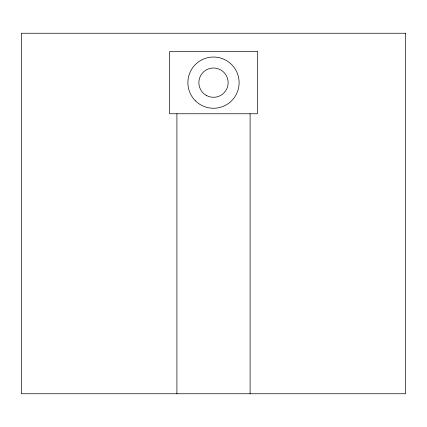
<?xml version="1.0" encoding="UTF-8"?>
<svg xmlns="http://www.w3.org/2000/svg" width="427" height="427" viewBox="0 0 427 427"><rect width="100%" height="100%" fill="white"/><g stroke="black" fill="none" stroke-linecap="round" stroke-linejoin="round"><path stroke-width="0.64" d="M250.099 113.763L250.099 393.753M176.901 113.763L176.901 393.753M405.65 33.247L21.35 33.247L21.35 393.753L405.65 393.753L405.65 33.247M257.422 51.544L169.578 51.544L169.578 113.763L257.422 113.763L257.422 51.544M195.385 100.772A25.62 25.62 0 0 0 238.245 89.286A25.62 25.62 0 0 0 206.871 57.907A25.62 25.62 0 0 0 195.385 100.772M206.182 95.333A14.641 14.641 0 0 0 228.141 82.657A14.641 14.641 0 0 0 206.182 69.975A14.641 14.641 0 0 0 206.182 95.333"/></g></svg>
